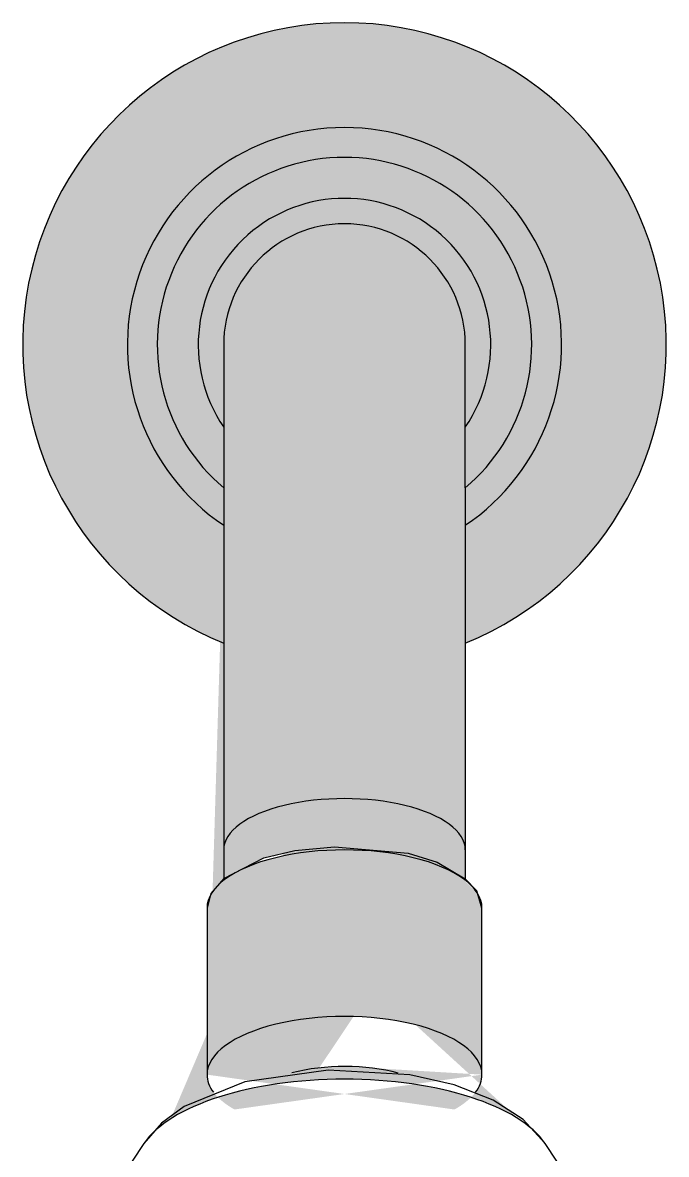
# Model space of a CAD drawing. Header units: millimetres. Extents: x 2182 to 2335, y 1488 to 1614.
# Drawn here: x 2304.9988 to 2305.0538, y 1507.0819 to 1507.1785 of the extents above; entities that cross this region are included whole.
import ezdxf

# ---------------------------------------------------------------- set-up
doc = ezdxf.new("R2010")
doc.units = ezdxf.units.MM
doc.layers.add('AI-Equip san', color=1, linetype='Continuous')
doc.layers.add('AI-Hatch equip san', color=255, linetype='Continuous', lineweight=0)

# ---------------------------------------------------------------- blocks, each defined once
blk = doc.blocks.new('1970CCT_e')
at = {"layer": 'AI-Hatch equip san', "ltscale": 3}
h = blk.add_hatch(color=256, dxfattribs=at)
edge = h.paths.add_edge_path(flags=16)
edge.add_line((-0.0068807982144961, -0.0437903238469915), (-0.0103161205133233, -0.0455526332179943))
edge.add_line((-0.0103161205133233, -0.0455526332179943), (-0.0114264932257697, -0.0468307985118202))
edge.add_line((-0.0114264932257697, -0.0468307985118202), (-0.011739898485132, -0.0480717351509554))
edge.add_ellipse((2.84e-14, -0.0480713997461919), major_axis=(-0.0117398984851749, 0), ratio=0.4226182572385098, start_angle=180.0000050089564, end_angle=360.00001001791264, ccw=False)
edge.add_line((0.0117398984852173, -0.0480710643414284), (0.0113062048814356, -0.0466176640308334))
edge.add_line((0.0113062048814356, -0.0466176640308334), (0.0103161205134086, -0.0455821654014983))
edge.add_line((0.0103161205134086, -0.0455821654014983), (0.007920415767785, -0.0441607936530204))
edge.add_line((0.007920415767785, -0.0441607936530204), (0.0054253397383945, -0.0433983881361542))
edge.add_line((0.0054253397383945, -0.0433983881361542), (-0.0008549467399631997, -0.0428349691175924))
edge.add_line((-0.0008549467399632, -0.0428349691175924), (-0.0042541063071155, -0.043167568676779))
edge.add_line((-0.0042541063071155, -0.043167568676779), (-0.0068807982144961, -0.0437903238469915))
edge = h.paths.add_edge_path(flags=16)
edge.add_line((-0.0103162176873468, -0.025466141387966), (-0.0103161205133233, -0.0455526332179943))
edge.add_line((-0.0103161205133233, -0.0455526332179943), (-0.0068807982144961, -0.0437903238469915))
edge.add_line((-0.0068807982144961, -0.0437903238469915), (-0.0042541063071155, -0.043167568676779))
edge.add_line((-0.0042541063071155, -0.043167568676779), (-0.0008549467399631997, -0.0428349691175924))
edge.add_line((-0.0008549467399632, -0.0428349691175924), (0.0054253397383945, -0.0433983881361542))
edge.add_line((0.0054253397383945, -0.0433983881361542), (0.007920415767785, -0.0441607936530204))
edge.add_line((0.007920415767785, -0.0441607936530204), (0.0103161205134086, -0.0455821654014983))
edge.add_line((0.010316121725424, -0.0154001824049033), (0.0103161205134086, -0.0455821654014983))
edge.add_line((0.010316121725424, -0.0154001824049033), (0.0103161229822035, -0.0122121612729416))
edge.add_line((0.0103161229822035, -0.0122121612729416), (0.0103161205134086, 7.679722188000393e-06))
edge.add_arc((2.84e-14, 1.42e-14), 0.010316123371922, 0.0426532034531882, 179.9573465842327)
edge.add_line((-0.0103161205133233, 7.6797604152e-06), (-0.0103161215997716, -0.0070397914745399))
edge.add_line((-0.0103161215997716, -0.0070397914745399), (-0.0103161263789389, -0.0122121584035426))
edge.add_line((-0.0103161263789389, -0.0122121584035426), (-0.0103162176873468, -0.025466141387966))
edge = h.paths.add_edge_path(flags=17)
edge.add_line((-0.0103162176873468, -0.025466141387966), (-0.0103161205133233, -0.0455526332179943))
edge.add_line((-0.0103161263789389, -0.0122121584035426), (-0.0103162176873468, -0.025466141387966))
edge.add_arc((2.13e-14, 3.04913499e-08), 0.0159862447457599, 310.1891069669314, 589.8108770964366)
edge.add_line((0.0103161229822035, -0.0122121612729416), (0.010316121725424, -0.0154001824049033))
edge.add_line((0.010316121725424, -0.0154001824049033), (0.0103161205134086, -0.0455821654014983))
edge.add_line((0.0113062048814356, -0.0466176640308334), (0.0103161205134086, -0.0455821654014983))
edge.add_line((0.0117398984852173, -0.0480710643414284), (0.0113062048814356, -0.0466176640308334))
edge.add_ellipse((2.84e-14, -0.0480713997461919), major_axis=(-0.0117398984851749, 0), ratio=0.4226182572385098, start_angle=180.000005008956, end_angle=360.0000100179124)
edge.add_line((-0.0114264932257697, -0.0468307985118202), (-0.011739898485132, -0.0480717351509554))
edge.add_line((-0.0103161205133233, -0.0455526332179943), (-0.0114264932257697, -0.0468307985118202))
edge = h.paths.add_edge_path(flags=16)
edge.add_line((-0.0103161215997716, -0.0070397914745399), (-0.0103161263789389, -0.0122121584035426))
edge.add_line((-0.0103161205133233, 7.6797604152e-06), (-0.0103161215997716, -0.0070397914745399))
edge.add_arc((2.84e-14, 1.42e-14), 0.010316123371922, 0.0426532034531882, 179.9573465842327)
edge.add_line((0.0103161229822035, -0.0122121612729416), (0.0103161205134086, 7.679722188000393e-06))
edge.add_arc((2.13e-14, 3.04913499e-08), 0.0159862447457599, 310.1891069669314, 589.8108770964366)
edge = h.paths.add_edge_path()
edge.add_arc((4.26e-14, 3.0491357e-08), 0.0124892537076366, 325.6899754016192, 574.3100086618888)
edge.add_arc((3.55e-14, 3.04913712e-08), 0.0274763581568138, 292.0522226450071, 607.9473789282376)
edge.add_arc((2.84e-14, 3.04913215e-08), 0.0185361518310092, 303.8168956410671, 596.183115743076)
edge.add_ellipse((2.84e-14, -0.0622882014208983), major_axis=(-0.0117398984851749, 0), ratio=0.4226182572385098, start_angle=3.059922807050376e-06, end_angle=17.56717141319193)
edge.add_ellipse((2.84e-14, -0.0622882014208983), major_axis=(-0.0117398984851749, 0), ratio=0.4226182572385098, start_angle=180.000005008956, end_angle=360.0000100179124)
edge.add_ellipse((2.84e-14, -0.0622882014208983), major_axis=(-0.0117398984851749, 0), ratio=0.4226182572385098, start_angle=162.4279090293728, end_angle=180.000005008956)
edge.add_ellipse((2.84e-14, -0.0651993927953925), major_axis=(-0.0085277575645589, 0), ratio=0.4226182741158724, start_angle=237.3862025662712, end_angle=301.7900506655592)
edge.add_ellipse((2.84e-14, -0.0430932917675193), major_axis=(0.0103161205133705, 0), ratio=0.4226182641612325, start_angle=3.076062040480197e-15, end_angle=180.0000050089563)
edge.add_ellipse((2.84e-14, -0.0701970457243419), major_axis=(0.0177837398515285, 0), ratio=0.4226182732589628, start_angle=15.61835451844721, end_angle=164.3810016225379)
h = blk.add_hatch(color=256, dxfattribs=at)
h.paths.add_polyline_path([(2.84e-14, 0.0274763886481821), (2.84e-14, 0.0185361823223289, -0.4142140441720043), (0.0185361518310074, 7.1e-15), (0.0274763581568323, 7.1e-15, 0.4142138874058585)])
h.paths.add_polyline_path([(0.0274763581568323, 7.1e-15), (0.0185361518310145, 7.1e-15, -0.2501763444887817), (0.010316121725424, -0.0154001824049033), (0.0103161213212033, -0.0254661804252194, 0.305480366062008)])
h.paths.add_polyline_path([(-0.0185361518309648, 1.42e-14), (-0.0274763581567612, 1.42e-14, 0.305479331760287), (-0.0103162176873468, -0.025466141387966), (-0.0103161483415235, -0.0154001645755386, -0.2501758853714784)])
h.paths.add_polyline_path([(2.84e-14, 0.0185361823223289), (2.84e-14, 0.0274763886481821, 0.4142138874055556), (-0.0274763581567541, 1.42e-14), (-0.0185361518309577, 1.42e-14, -0.4142140441720043)])
h = blk.add_hatch(color=256, dxfattribs=at)
h.paths.add_polyline_path([(2.84e-14, 0.0185361823222223), (2.84e-14, 0.0159862752371112, -0.4142141210227014), (0.0159862447457542, 7.1e-15), (0.0185361518310145, 7.1e-15, 0.4142140441704323)])
h.paths.add_polyline_path([(2.84e-14, 0.0159862752370899), (2.84e-14, 0.0124892841989919, -0.4142142774451508), (0.012489253707642, 7.1e-15), (0.0159862447457471, 7.1e-15, 0.4142141210221804)], flags=17)
h.paths.add_polyline_path([(2.84e-14, 0.0124892841989848), (2.84e-14, 0.0103161233719362, -0.4139955380907722), (0.0103161205134086, 7.679722188e-06), (0.0103161205149576, 0), (0.012489253707642, 0, 0.4142142774451507)])
h.paths.add_polyline_path([(0.012489253707642, 7.1e-15), (0.0103161205149505, 1.42e-14), (0.0103161219372154, -0.0070397909801727, 0.150833525936441)], flags=17)
h.paths.add_polyline_path([(0.01598624474574, 7.1e-15), (0.012489253707642, 7.1e-15, -0.1508335259362506), (0.0103161219372225, -0.0070397909801656), (0.0103161229822035, -0.0122121612729416, 0.2208286317258735)], flags=17)
h.paths.add_polyline_path([(0.0185361518310217, 7.1e-15), (0.0159862447457471, 7.1e-15, -0.2208286317259275), (0.0103161229822035, -0.0122121612729416), (0.010316121725424, -0.0154001824049033, 0.2501763444888362)])
h.paths.add_polyline_path([(2.84e-14, 0.0185361823223289, 0.4142140441718921), (-0.0185361518309506, 1.42e-14), (-0.0159862447457044, 1.42e-14, -0.4142141210227013), (2.84e-14, 0.0159862752371112)])
h.paths.add_polyline_path([(2.84e-14, 0.0124892841989919, 0.4142142774443176), (-0.0124892537075567, 1.42e-14), (-0.0103161233718936, 1.42e-14, -0.4142135623716819), (2.84e-14, 0.0103161233718865)], flags=16)
h.paths.add_polyline_path([(2.84e-14, 0.0159862752371112, 0.4142141210227013), (-0.0159862447457044, 1.42e-14), (-0.0124892537075567, 1.42e-14, -0.414214277444151), (2.84e-14, 0.0124892841989848)], flags=17)
h.paths.add_polyline_path([(-0.010316120514517, 7.1e-15), (-0.0124892537075567, 7.1e-15, 0.1508335381894423), (-0.0103161215997716, -0.0070397914745399)], flags=17)
h.paths.add_polyline_path([(-0.0124892537075567, 1.42e-14), (-0.0159862447457044, 1.42e-14, 0.2208285587983656), (-0.0103161263789389, -0.0122121584035426), (-0.0103161215997716, -0.0070397914745399, -0.1508335381895878)])
h.paths.add_polyline_path([(-0.0159862447457044, 1.42e-14), (-0.0185361518309577, 1.42e-14, 0.2501758853714241), (-0.0103161483415235, -0.0154001645755386), (-0.0103161263789389, -0.0122121584035426, -0.2208285587983657)])
h = blk.add_hatch(color=256, dxfattribs=at)
h.paths.add_polyline_path([(3.55e-14, 0.0103161233719362, 0.4142135623734974), (-0.0103161233719007, 1.42e-14), (2.13e-14, 2.84e-14)])
h.paths.add_polyline_path([(2.84e-14, 0.0103161233719362), (3.55e-14, 0), (0.0103161205149505, 7.1e-15), (0.0103161205134086, 7.679722188e-06, 0.4139955380907722)])
blk.add_hatch(color=256, dxfattribs=at).paths.add_polyline_path([(-0.0103161205133233, 7.6797604152e-06), (0.0103161213212104, 7.6797604152e-06), (0.0103161213212104, -0.0254661804252194), (-0.0103161205133233, -0.0254661804252194)])
h = blk.add_hatch(color=256, dxfattribs=at)
edge = h.paths.add_edge_path()
edge.add_line((0.0103161213212104, -0.0254661804252194), (2.839915802521631e-14, -0.0254661804252194))
edge.add_line((2.84e-14, -0.0254661804252194), (2.84e-14, -0.0387335108232776))
edge.add_ellipse((2.84e-14, -0.0430932917675193), major_axis=(0.0103161205133705, 0), ratio=0.4226182641612325, start_angle=1.1368683772161603e-13, end_angle=90, ccw=False)
edge.add_line((0.0103161206133606, -0.04309329278875399), (0.0103161213212104, -0.0254661804252194))
edge = h.paths.add_edge_path()
edge.add_line((2.84e-14, -0.0254661804252123), (-0.010316217687155, -0.0254661804252194))
edge.add_line((-0.010316217687155, -0.0254661804252194), (-0.0103161324104875, -0.0430934137136276))
edge.add_ellipse((2.84e-14, -0.0430932917675193), major_axis=(0.0103161205133705, 0), ratio=0.4226182641612325, start_angle=90, end_angle=180.0000050089563, ccw=False)
edge.add_line((2.84e-14, -0.0387335108232705), (2.84e-14, -0.0254661804252123))
h = blk.add_hatch(color=256, dxfattribs=at)
edge = h.paths.add_edge_path()
edge.add_ellipse((2.84e-14, -0.0430932917675193), major_axis=(0.0103161205133705, 0), ratio=0.4226182641612325, start_angle=3.076062040480197e-15, end_angle=90)
edge.add_line((2.84e-14, -0.0387335108232705), (3.55e-14, -0.0429116683660809))
edge.add_line((3.55e-14, -0.0429116683660809), (0.0054253397383874, -0.0433983881361613))
edge.add_line((0.0054253397383874, -0.0433983881361613), (0.0079204157678063, -0.0441607936530346))
edge.add_line((0.0079204157678063, -0.0441607936530346), (0.0103161205134157, -0.0455821654014983))
edge.add_line((0.0103161205134157, -0.0455821654014983), (0.0103161206133677, -0.0430932927889387))
edge = h.paths.add_edge_path()
edge.add_ellipse((2.84e-14, -0.0430932917675193), major_axis=(0.0103161205133705, 0), ratio=0.4226182641612325, start_angle=90, end_angle=180.0000050089563)
edge.add_line((-0.0103161324104662, -0.0430934137134642), (-0.0103161205133304, -0.0455526332179943))
edge.add_line((-0.0103161205133304, -0.0455526332179943), (-0.0068807982144676, -0.0437903238469772))
edge.add_line((-0.0068807982144676, -0.0437903238469772), (-0.0042541063071013, -0.0431675686767648))
edge.add_line((-0.0042541063071013, -0.0431675686767648), (-0.0008549467399703, -0.0428349691175782))
edge.add_line((-0.0008549467399703, -0.0428349691175782), (2.84000253869543e-14, -0.0429116683660595))
edge.add_line((2.84e-14, -0.0429116683660595), (3.55e-14, -0.0387335108232847))
h = blk.add_hatch(color=256, dxfattribs=at)
edge = h.paths.add_edge_path()
edge.add_line((0.0117398984852102, -0.0480710643414284), (0.0113725307279111, -0.0468399361718497))
edge.add_ellipse((2.84e-14, -0.0480713997461919), major_axis=(-0.0117398984851749, 0), ratio=0.4226182572385098, start_angle=194.3712662578735, end_angle=270)
edge.add_line((2.84e-14, -0.0431099043082313), (2.84e-14, -0.0573267059829448))
edge.add_ellipse((2.84e-14, -0.0622882014208983), major_axis=(-0.0117398984851749, 0), ratio=0.4226182572385098, start_angle=180.0000050089564, end_angle=270, ccw=False)
edge.add_line((0.0117398984852173, -0.0622882009871759), (0.0117398984852102, -0.0480710643414284))
edge = h.paths.add_edge_path()
edge.add_ellipse((2.84e-14, -0.0480713997461919), major_axis=(-0.0117398984851749, 0), ratio=0.4226182572385098, start_angle=270, end_angle=338.8473106028972)
edge.add_line((-0.0109488886154097, -0.0462810212792491), (-0.0110890656994869, -0.0464423810477257))
edge.add_ellipse((2.84e-14, -0.0480713997461919), major_axis=(-0.0117398984851749, 0), ratio=0.4226182572385098, start_angle=340.8324221143014, end_angle=347.8113830112982)
edge.add_line((-0.0114752560394891, -0.0470238761974926), (-0.011739898485132, -0.0480717351509341))
edge.add_line((-0.011739898485132, -0.0480717351509341), (-0.0117398984851462, -0.062288202288272))
edge.add_ellipse((2.84e-14, -0.0622882014208983), major_axis=(-0.0117398984851749, 0), ratio=0.4226182572385098, start_angle=270, end_angle=360.00001001791264, ccw=False)
edge.add_line((2.13e-14, -0.0573267059829306), (3.55e-14, -0.0431099043082455))
for points in [[(0.0103160405990082, -0.0254662131248722, 5.132018528427412), (-0.0103162176873468, -0.025466141387966)], [(0.010316121725424, -0.0154001824049033, 3.289644276057245), (-0.0103161186654859, -0.0154001844546201)], [(0.0103161229822035, -0.0122121612729416, 2.733432945848082), (-0.0103161263789389, -0.0122121584035426)], [(0.0103161196417716, -0.0070397943439104, 1.893064052478625), (-0.0103161215997716, -0.0070397914745399)], [(0.0103161229822035, -0.0122121612729416), (0.0103161205134086, 7.679722188e-06, 0.9992558362692499), (-0.0103161205133233, 7.6797604152e-06), (-0.0103161215997716, -0.0070397914745399)]]:
    blk.add_lwpolyline(points, format="xyb")
for points in [[(-0.0103161215997716, -0.0070397914745399), (-0.0103161263789389, -0.0122121584035426)], [(-0.0103161263789389, -0.0122121584035426), (-0.0103162176873468, -0.025466141387966)], [(0.0103161229822035, -0.0122121612729416), (0.010316121725424, -0.0154001824049033)], [(0.010316121725424, -0.0154001824049033), (0.0103161205134086, -0.0455821654014983)], [(-0.0103162176873468, -0.025466141387966), (-0.0103161205133233, -0.0455526332179943)], [(-0.0103161205133233, -0.0455526332179943), (-0.0068807982144961, -0.0437903238469915), (-0.0042541063071155, -0.043167568676779), (-0.0008549467399632, -0.0428349691175924), (0.0054253397383945, -0.0433983881361542), (0.007920415767785, -0.0441607936530204), (0.0103161205134086, -0.0455821654014983)], [(-0.0103161205133233, -0.0455526332179943), (-0.0114264932257697, -0.0468307985118202), (-0.011739898485132, -0.0480717351509554), (-0.011739898485132, -0.0622882014208983)]]:
    blk.add_lwpolyline(points)
at = {"ltscale": 0.1778629302978516}
blk.add_lwpolyline([(0.0117398984852173, -0.0622882014208983), (0.0117398984852173, -0.0480710643414284), (0.0113062048814356, -0.0466176640308334), (0.0103161205134086, -0.0455821654014983)], dxfattribs=at)
at = {"ltscale": 0.139535485161719}
blk.add_lwpolyline([(0.0232798804861716, -0.0774754205480122), (0.0171268675916565, -0.0681732331075011), (0.0152446343242332, -0.0661073334879063), (0.0126874016940519, -0.0644580567958997), (0.0093701723630204, -0.0631526919509895), (0.005569929682423, -0.0622956413083671), (-0.0014038823710791, -0.0618946191775933), (-0.0085084260536519, -0.0629091576019505), (-0.013700583253609, -0.0650177253793913), (-0.0156214920663445, -0.0664344750968553), (-0.0171270935545636, -0.0681735792825862), (-0.0232802049897032, -0.0774759224203194)], dxfattribs=at)
for centre, major_axis, ratio, start_param, end_param in [((2.84e-14, -0.0430932917675193), (0.0103161205133705, 0), 0.4226182641612325, 1e-16, 3.141592741012573), ((2.84e-14, -0.0480713997461919), (-0.0117398984851749, 0), 0.4226182572385098, 3.141592741012573, 6.283185482025146), ((2.84e-14, -0.0622882014208983), (-0.0117398984851749, 0), 0.4226182572385098, 3.141592741012573, 6.283185482025146), ((2.84e-14, -0.0651993927953925), (-0.008527757564558898, 0), 0.4226182741158724, 4.143170833587646, 5.267230033874512), ((2.84e-14, -0.0701970457243419), (0.0177837398515285, 0), 0.4226182732589628, 0.2725917100906372, 2.868989706039428), ((2.84e-14, -0.0622882014208983), (-0.0117398984851749, 0), 0.4226182572385098, 5.34057278e-08, 0.3066049814224243), ((2.84e-14, -0.0622882014208983), (-0.0117398984851749, 0), 0.4226182572385098, 2.834901809692381, 3.141592741012573)]:
    blk.add_ellipse(centre, major_axis=major_axis, ratio=ratio, start_param=start_param, end_param=end_param)

msp = doc.modelspace()

# ---------------------------------------------------------------- block references
at = {"layer": 'AI-Equip san'}
msp.add_blockref('1970CCT_e', (2305.026275868696, 1507.150969375943), dxfattribs=at)

doc.saveas('drawing.dxf')
